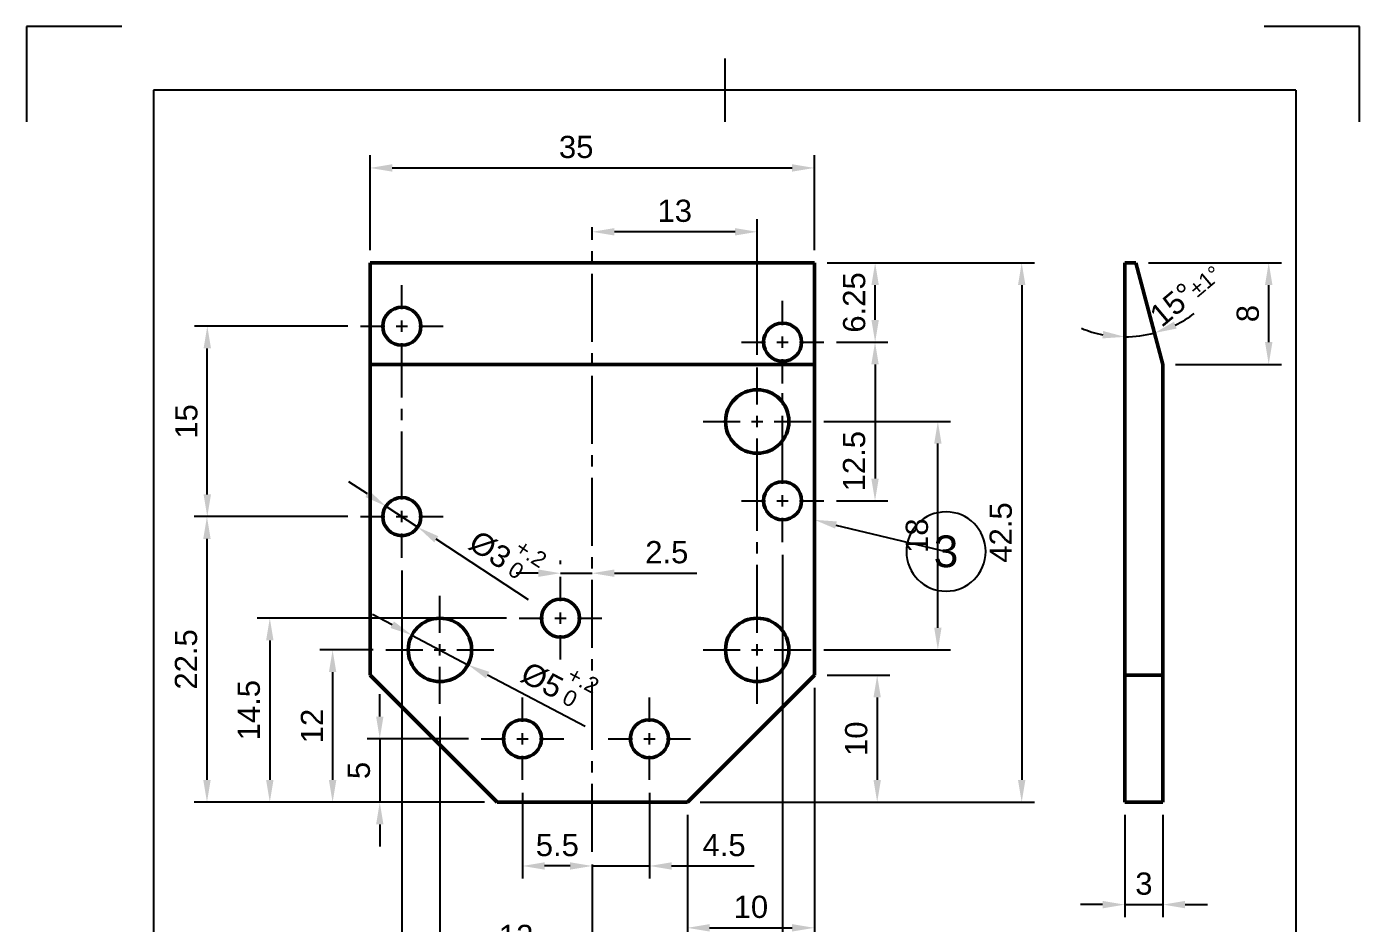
# Model space of a CAD drawing. Header units: millimetres. Extents: x 0 to 210, y 0 to 297.
# Drawn here: x 0 to 210, y 155.7 to 297 of the extents above; entities that cross this region are included whole.
import ezdxf
from ezdxf import colors
from ezdxf.entities.mleader import LeaderData, LeaderLine
from ezdxf.math import Vec2, Vec3

# ---------------------------------------------------------------- set-up
doc = ezdxf.new("R2010")
doc.units = ezdxf.units.MM
doc.header["$LTSCALE"] = 0.75
doc.linetypes.add('CENTER2', pattern=[28.575, 19.05, -3.175, 3.175, -3.175])
for name, color, linetype, lineweight in [('Balloons', 7, 'Continuous', 25), ('Border', 7, 'Continuous', 25), ('FD_Dimensions', 7, 'Continuous', 25), ('Smart Centers', 7, 'CENTER2', 25), ('Visible', 7, 'Continuous', 50)]:
    doc.layers.add(name, color=color, linetype=linetype, lineweight=lineweight)
doc.styles.get("Standard").update_dxf_attribs({"font": 'arial.ttf'})
doc.dimstyles.new('Dim-ISO-25', dxfattribs={"dimtxt": 3.5, "dimasz": 3.5, "dimexe": 2, "dimexo": 2, "dimgap": 1.5, "dimtad": 1, "dimzin": 12, "dimdsep": 46, "dimtxsty": 'Standard', "dimcen": 0, "dimazin": 3, "dimtp": 0.1, "dimtm": 0.1, "dimtfac": 0.714, "dimtmove": 0, "dimatfit": 3, "dimfxl": 1, "dimtzin": 12, "dimarcsym": 0})

# ---------------------------------------------------------------- blocks, each defined once
blk = doc.blocks.new('ISO_A4(P)_SHEET')
at = {"layer": 'Border'}
for p, q in [((15, 297), (0, 297)), ((0, 297), (0, 282)), ((210, 297), (195, 297)), ((210, 282), (210, 297)), ((110, 292), (110, 282)), ((200, 287), (20, 287)), ((20, 287), (20, 10)), ((200, 287), (200, 10))]:
    blk.add_line(p, q, dxfattribs=at)
blk = doc.blocks.new('*D44')
at = {"layer": 'Defpoints', "color": 0, "transparency": 16777216}
for p in [(173.050385, 259.786783), (174.763197, 259.786783), (174.624554, 248.186251), (179.050385, 243.786783), (173.050385, 194.786783)]:
    blk.add_point(p, dxfattribs=at)
at = {"layer": 'FD_Dimensions', "color": 0, "lineweight": -2, "transparency": 16777216}
for start, end in [(296.120316, 307.240632), (247.759368, 258.879684), (270, 285)]:
    blk.add_arc((173.050385, 266.179088), 18.061566, start, end, dxfattribs=at)
at = {"layer": 'FD_Dimensions', "color": 0, "transparency": 16777216}
for points in [[(181.206987, 249.415945), (180.797265, 250.508299), (177.725062, 248.732955)], [(169.623372, 249.037228), (169.510332, 247.876051), (173.050385, 248.117522)]]:
    blk.add_solid(points, dxfattribs=at)
at = {"layer": 'FD_Dimensions', "color": 0, "transparency": 16777216, "insert": (182.568711, 254.879127), "char_height": 3.5, "attachment_point": 5, "rotation": 40.10857021}
blk.add_mtext('15°{\\H2.499;±1°}', dxfattribs=at)
blk = doc.blocks.new('*D45')
at = {"layer": 'Defpoints', "color": 0, "transparency": 16777216}
for p in [(174.763197, 259.786783), (195.720228, 259.786783), (179.050385, 243.786783)]:
    blk.add_point(p, dxfattribs=at)
at = {"layer": 'FD_Dimensions', "lineweight": -2, "transparency": 16777216}
for p, q in [((176.763197, 259.786783), (197.720228, 259.786783)), ((195.720228, 247.286783), (195.720228, 256.286783)), ((181.050385, 243.786783), (197.720228, 243.786783))]:
    blk.add_line(p, q, dxfattribs=at)
at = {"layer": 'FD_Dimensions', "transparency": 16777216}
for points in [[(195.136894, 256.286783), (196.303561, 256.286783), (195.720228, 259.786783)], [(195.136894, 247.286783), (196.303561, 247.286783), (195.720228, 243.786783)]]:
    blk.add_solid(points, dxfattribs=at)
at = {"layer": 'FD_Dimensions', "color": 0, "transparency": 16777216, "insert": (192.433222, 251.786783), "char_height": 3.5, "attachment_point": 5, "rotation": 90}
blk.add_mtext('8', dxfattribs=at)
blk = doc.blocks.new('*D46')
at = {"layer": 'Defpoints', "color": 0, "transparency": 16777216}
for p in [(173.050385, 174.786783), (179.050385, 174.786783), (179.050385, 158.646777)]:
    blk.add_point(p, dxfattribs=at)
at = {"layer": 'FD_Dimensions', "lineweight": -2, "transparency": 16777216}
for p, q in [((173.050385, 172.786783), (173.050385, 156.646777)), ((179.050385, 172.786783), (179.050385, 156.646777)), ((169.550385, 158.646777), (166.050385, 158.646777)), ((173.050385, 158.646777), (179.050385, 158.646777)), ((182.550385, 158.646777), (186.050385, 158.646777))]:
    blk.add_line(p, q, dxfattribs=at)
at = {"layer": 'FD_Dimensions', "transparency": 16777216}
for points in [[(169.550385, 159.230111), (169.550385, 158.063444), (173.050385, 158.646777)], [(182.550385, 159.230111), (182.550385, 158.063444), (179.050385, 158.646777)]]:
    blk.add_solid(points, dxfattribs=at)
at = {"layer": 'FD_Dimensions', "color": 0, "transparency": 16777216, "insert": (176.050385, 161.934977), "char_height": 3.5, "attachment_point": 5}
blk.add_mtext('3', dxfattribs=at)
blk = doc.blocks.new('*U9')
at = {"layer": 'Smart Centers', "color": 0, "ltscale": 0.75, "transparency": 16777216}
blk.add_line((0, -52.295337), (0, 46.112133), dxfattribs=at)
blk = doc.blocks.new('*U10')
at = {"layer": 'Smart Centers', "color": 0, "ltscale": 0.75, "transparency": 16777216}
for p, q in [((0, 2.678906), (0, 6.5)), ((-6.5, 0), (-2.678906, 0)), ((2.678906, 0), (6.5, 0)), ((0, -6.5), (0, -2.678906))]:
    blk.add_line(p, q, dxfattribs=at)
at = {"layer": 'Smart Centers', "color": 0, "linetype": 'Continuous', "ltscale": 0.75, "transparency": 16777216}
for p, q in [((-0.892969, 0), (0.892969, 0)), ((0, -0.892969), (0, 0.892969))]:
    blk.add_line(p, q, dxfattribs=at)
blk = doc.blocks.new('*U11')
at = {"layer": 'Smart Centers', "color": 0, "ltscale": 0.75, "transparency": 16777216}
for p, q in [((0, 2.678906), (0, 23.5)), ((-6.5, 0), (-2.678906, 0)), ((2.678906, 0), (6.5, 0)), ((0, -6.5), (0, -2.678906))]:
    blk.add_line(p, q, dxfattribs=at)
at = {"layer": 'Smart Centers', "color": 0, "linetype": 'Continuous', "ltscale": 0.75, "transparency": 16777216}
for p, q in [((-0.892969, 0), (0.892969, 0)), ((0, -0.892969), (0, 0.892969))]:
    blk.add_line(p, q, dxfattribs=at)
blk = doc.blocks.new('*U12')
at = {"layer": 'Smart Centers', "color": 0, "ltscale": 0.75, "transparency": 16777216}
for p, q in [((0, 2.678906), (0, 8.5)), ((-8.5, 0), (-2.678906, 0)), ((2.678906, 0), (8.5, 0)), ((0, -8.5), (0, -2.678906))]:
    blk.add_line(p, q, dxfattribs=at)
at = {"layer": 'Smart Centers', "color": 0, "linetype": 'Continuous', "ltscale": 0.75, "transparency": 16777216}
for p, q in [((-0.892969, 0), (0.892969, 0)), ((0, -0.892969), (0, 0.892969))]:
    blk.add_line(p, q, dxfattribs=at)
blk = doc.blocks.new('*U13')
at = {"layer": 'Smart Centers', "color": 0, "ltscale": 0.75, "transparency": 16777216}
for p, q in [((0, 2.678906), (0, 6.5)), ((-6.5, 0), (-2.678906, 0)), ((2.678906, 0), (6.5, 0)), ((0, -6.5), (0, -2.678906))]:
    blk.add_line(p, q, dxfattribs=at)
at = {"layer": 'Smart Centers', "color": 0, "linetype": 'Continuous', "ltscale": 0.75, "transparency": 16777216}
for p, q in [((-0.892969, 0), (0.892969, 0)), ((0, -0.892969), (0, 0.892969))]:
    blk.add_line(p, q, dxfattribs=at)
blk = doc.blocks.new('*U14')
at = {"layer": 'Smart Centers', "color": 0, "ltscale": 0.75, "transparency": 16777216}
for p, q in [((0, 2.678906), (0, 6.5)), ((-6.5, 0), (-2.678906, 0)), ((2.678906, 0), (6.5, 0)), ((0, -6.5), (0, -2.678906))]:
    blk.add_line(p, q, dxfattribs=at)
at = {"layer": 'Smart Centers', "color": 0, "linetype": 'Continuous', "ltscale": 0.75, "transparency": 16777216}
for p, q in [((-0.892969, 0), (0.892969, 0)), ((0, -0.892969), (0, 0.892969))]:
    blk.add_line(p, q, dxfattribs=at)
blk = doc.blocks.new('*U15')
at = {"layer": 'Smart Centers', "color": 0, "ltscale": 0.75, "transparency": 16777216}
for p, q in [((0, 2.678906), (0, 6.5)), ((-6.5, 0), (-2.678906, 0)), ((2.678906, 0), (6.5, 0)), ((0, -6.5), (0, -2.678906))]:
    blk.add_line(p, q, dxfattribs=at)
at = {"layer": 'Smart Centers', "color": 0, "linetype": 'Continuous', "ltscale": 0.75, "transparency": 16777216}
for p, q in [((-0.892969, 0), (0.892969, 0)), ((0, -0.892969), (0, 0.892969))]:
    blk.add_line(p, q, dxfattribs=at)
blk = doc.blocks.new('*U16')
at = {"layer": 'Smart Centers', "color": 0, "ltscale": 0.75, "transparency": 16777216}
for p, q in [((0, 2.678906), (0, 27.5)), ((-8.5, 0), (-2.678906, 0)), ((2.678906, 0), (8.5, 0)), ((0, -8.5), (0, -2.678906))]:
    blk.add_line(p, q, dxfattribs=at)
at = {"layer": 'Smart Centers', "color": 0, "linetype": 'Continuous', "ltscale": 0.75, "transparency": 16777216}
for p, q in [((-0.892969, 0), (0.892969, 0)), ((0, -0.892969), (0, 0.892969))]:
    blk.add_line(p, q, dxfattribs=at)
blk = doc.blocks.new('*U17')
at = {"layer": 'Smart Centers', "color": 0, "ltscale": 0.75, "transparency": 16777216}
for p, q in [((0, 2.678906), (0, 18.5)), ((-6.5, 0), (-2.678906, 0)), ((2.678906, 0), (6.5, 0)), ((0, -6.5), (0, -2.678906))]:
    blk.add_line(p, q, dxfattribs=at)
at = {"layer": 'Smart Centers', "color": 0, "linetype": 'Continuous', "ltscale": 0.75, "transparency": 16777216}
for p, q in [((-0.892969, 0), (0.892969, 0)), ((0, -0.892969), (0, 0.892969))]:
    blk.add_line(p, q, dxfattribs=at)
blk = doc.blocks.new('*U18')
at = {"layer": 'Smart Centers', "color": 0, "ltscale": 0.75, "transparency": 16777216}
for p, q in [((0, 2.678906), (0, 8.5)), ((-8.5, 0), (-2.678906, 0)), ((2.678906, 0), (8.5, 0)), ((0, -8.5), (0, -2.678906))]:
    blk.add_line(p, q, dxfattribs=at)
at = {"layer": 'Smart Centers', "color": 0, "linetype": 'Continuous', "ltscale": 0.75, "transparency": 16777216}
for p, q in [((-0.892969, 0), (0.892969, 0)), ((0, -0.892969), (0, 0.892969))]:
    blk.add_line(p, q, dxfattribs=at)
blk = doc.blocks.new('*U19')
at = {"layer": 'Smart Centers', "color": 0, "ltscale": 0.75, "transparency": 16777216}
for p, q in [((0, 2.678906), (0, 6.5)), ((-6.5, 0), (-2.678906, 0)), ((2.678906, 0), (6.5, 0)), ((0, -6.5), (0, -2.678906))]:
    blk.add_line(p, q, dxfattribs=at)
at = {"layer": 'Smart Centers', "color": 0, "linetype": 'Continuous', "ltscale": 0.75, "transparency": 16777216}
for p, q in [((-0.892969, 0), (0.892969, 0)), ((0, -0.892969), (0, 0.892969))]:
    blk.add_line(p, q, dxfattribs=at)
blk = doc.blocks.new('*D47')
at = {"layer": 'Defpoints', "color": 0, "transparency": 16777216}
for p in [(124.121878, 274.734027), (54.121878, 259.786783), (124.121878, 259.786783)]:
    blk.add_point(p, dxfattribs=at)
at = {"layer": 'FD_Dimensions', "color": 0, "lineweight": -2, "transparency": 16777216}
for p, q in [((54.121878, 261.786783), (54.121878, 276.734027)), ((124.121878, 261.786783), (124.121878, 276.734027)), ((57.621878, 274.734027), (120.621878, 274.734027))]:
    blk.add_line(p, q, dxfattribs=at)
at = {"layer": 'FD_Dimensions', "color": 0, "transparency": 16777216}
for points in [[(57.621878, 275.31736), (57.621878, 274.150694), (54.121878, 274.734027)], [(120.621878, 275.31736), (120.621878, 274.150694), (124.121878, 274.734027)]]:
    blk.add_solid(points, dxfattribs=at)
at = {"layer": 'FD_Dimensions', "color": 0, "transparency": 16777216, "insert": (86.591182, 278.022226), "char_height": 3.5, "attachment_point": 5}
blk.add_mtext('35', dxfattribs=at)
blk = doc.blocks.new('*D48')
at = {"layer": 'Defpoints', "color": 0, "transparency": 16777216}
for p in [(124.121878, 259.786783), (104.121878, 174.786783), (156.796114, 174.786783)]:
    blk.add_point(p, dxfattribs=at)
at = {"layer": 'FD_Dimensions', "color": 0, "lineweight": -2, "transparency": 16777216}
for p, q in [((126.121878, 259.786783), (158.796114, 259.786783)), ((156.796114, 256.286783), (156.796114, 178.286783)), ((106.121878, 174.786783), (158.796114, 174.786783))]:
    blk.add_line(p, q, dxfattribs=at)
at = {"layer": 'FD_Dimensions', "color": 0, "transparency": 16777216}
for points in [[(156.212781, 256.286783), (157.379447, 256.286783), (156.796114, 259.786783)], [(156.212781, 178.286783), (157.379447, 178.286783), (156.796114, 174.786783)]]:
    blk.add_solid(points, dxfattribs=at)
at = {"layer": 'FD_Dimensions', "color": 0, "transparency": 16777216, "insert": (153.509109, 217.286783), "char_height": 3.5, "attachment_point": 5, "rotation": 90}
blk.add_mtext('42.5', dxfattribs=at)
blk = doc.blocks.new('*D49')
at = {"layer": 'Defpoints', "color": 0, "transparency": 16777216}
for p in [(71.621878, 184.786783), (55.643982, 174.786783), (74.121878, 174.786783)]:
    blk.add_point(p, dxfattribs=at)
at = {"layer": 'FD_Dimensions', "lineweight": -2, "transparency": 16777216}
for p, q in [((55.643982, 188.286783), (55.643982, 191.786783)), ((69.621878, 184.786783), (53.643982, 184.786783)), ((55.643982, 184.786783), (55.643982, 174.786783)), ((72.121878, 174.786783), (53.643982, 174.786783)), ((55.643982, 171.286783), (55.643982, 167.786783))]:
    blk.add_line(p, q, dxfattribs=at)
at = {"layer": 'FD_Dimensions', "transparency": 16777216}
for points in [[(55.060648, 188.286783), (56.227315, 188.286783), (55.643982, 184.786783)], [(55.060648, 171.286783), (56.227315, 171.286783), (55.643982, 174.786783)]]:
    blk.add_solid(points, dxfattribs=at)
at = {"layer": 'FD_Dimensions', "color": 0, "transparency": 16777216, "insert": (52.364138, 179.786783), "char_height": 3.5, "attachment_point": 5, "rotation": 90}
blk.add_mtext('5', dxfattribs=at)
blk = doc.blocks.new('*D50')
at = {"layer": 'Defpoints', "color": 0, "transparency": 16777216}
for p in [(56.621878, 198.786783), (48.211404, 174.786783), (74.121878, 174.786783)]:
    blk.add_point(p, dxfattribs=at)
at = {"layer": 'FD_Dimensions', "lineweight": -2, "transparency": 16777216}
for p, q in [((54.621878, 198.786783), (46.211404, 198.786783)), ((48.211404, 195.286783), (48.211404, 178.286783)), ((72.121878, 174.786783), (46.211404, 174.786783))]:
    blk.add_line(p, q, dxfattribs=at)
at = {"layer": 'FD_Dimensions', "transparency": 16777216}
for points in [[(47.628071, 195.286783), (48.794738, 195.286783), (48.211404, 198.786783)], [(47.628071, 178.286783), (48.794738, 178.286783), (48.211404, 174.786783)]]:
    blk.add_solid(points, dxfattribs=at)
at = {"layer": 'FD_Dimensions', "color": 0, "transparency": 16777216, "insert": (44.954242, 186.786783), "char_height": 3.5, "attachment_point": 5, "rotation": 90}
blk.add_mtext('12', dxfattribs=at)
blk = doc.blocks.new('*D51')
at = {"layer": 'Defpoints', "color": 0, "transparency": 16777216}
for p in [(60.700402, 201.121425), (69.543353, 196.452141)]:
    blk.add_point(p, dxfattribs=at)
at = {"layer": 'FD_Dimensions', "lineweight": -2, "transparency": 16777216}
for p, q in [((57.605369, 202.755674), (54.510336, 204.389923)), ((60.700402, 201.121425), (69.543353, 196.452141)), ((88.021755, 186.695117), (72.638387, 194.817892))]:
    blk.add_line(p, q, dxfattribs=at)
at = {"layer": 'FD_Dimensions', "transparency": 16777216}
for points in [[(57.877744, 203.271513), (57.332994, 202.239835), (60.700402, 201.121425)], [(72.910761, 195.333731), (72.366012, 194.302053), (69.543353, 196.452141)]]:
    blk.add_solid(points, dxfattribs=at)
at = {"layer": 'FD_Dimensions', "color": 0, "transparency": 16777216, "insert": (83.98692, 193.934153), "char_height": 3.5, "attachment_point": 5, "rotation": 332.16492056}
blk.add_mtext('Ø5{\\H0.714x;\\S+.2^  0;}', dxfattribs=at)
blk = doc.blocks.new('*D52')
at = {"layer": 'Defpoints', "color": 0, "transparency": 16777216}
for p in [(52.621878, 219.786783), (28.412414, 174.786783), (74.121878, 174.786783)]:
    blk.add_point(p, dxfattribs=at)
at = {"layer": 'FD_Dimensions', "lineweight": -2, "transparency": 16777216}
for p, q in [((50.621878, 219.786783), (26.412414, 219.786783)), ((28.412414, 216.286783), (28.412414, 178.286783)), ((72.121878, 174.786783), (26.412414, 174.786783))]:
    blk.add_line(p, q, dxfattribs=at)
at = {"layer": 'FD_Dimensions', "transparency": 16777216}
for points in [[(27.829081, 216.286783), (28.995748, 216.286783), (28.412414, 219.786783)], [(27.829081, 178.286783), (28.995748, 178.286783), (28.412414, 174.786783)]]:
    blk.add_solid(points, dxfattribs=at)
at = {"layer": 'FD_Dimensions', "color": 0, "transparency": 16777216, "insert": (25.125409, 197.286783), "char_height": 3.5, "attachment_point": 5, "rotation": 90}
blk.add_mtext('22.5', dxfattribs=at)
blk = doc.blocks.new('*D53')
at = {"layer": 'Defpoints', "color": 0, "transparency": 16777216}
for p in [(56.615607, 221.435603), (61.628148, 218.137963)]:
    blk.add_point(p, dxfattribs=at)
at = {"layer": 'FD_Dimensions', "lineweight": -2, "transparency": 16777216}
for p, q in [((53.691625, 223.359227), (50.767643, 225.282851)), ((56.615607, 221.435603), (61.628148, 218.137963)), ((79.089159, 206.650747), (64.55213, 216.214339))]:
    blk.add_line(p, q, dxfattribs=at)
at = {"layer": 'FD_Dimensions', "transparency": 16777216}
for points in [[(54.012229, 223.846557), (53.371021, 222.871897), (56.615607, 221.435603)], [(64.872734, 216.701669), (64.231526, 215.727009), (61.628148, 218.137963)]]:
    blk.add_solid(points, dxfattribs=at)
at = {"layer": 'FD_Dimensions', "color": 0, "transparency": 16777216, "insert": (75.767386, 214.243464), "char_height": 3.5, "attachment_point": 5, "rotation": 326.6599338}
blk.add_mtext('Ø3{\\H0.714x;\\S+.2^  0;}', dxfattribs=at)
blk = doc.blocks.new('*D54')
at = {"layer": 'Defpoints', "color": 0, "transparency": 16777216}
for p in [(124.121878, 194.786783), (104.121878, 174.786783), (134.021373, 174.786783)]:
    blk.add_point(p, dxfattribs=at)
at = {"layer": 'FD_Dimensions', "lineweight": -2, "transparency": 16777216}
for p, q in [((126.121878, 194.786783), (136.021373, 194.786783)), ((134.021373, 191.286783), (134.021373, 178.286783)), ((106.121878, 174.786783), (136.021373, 174.786783))]:
    blk.add_line(p, q, dxfattribs=at)
at = {"layer": 'FD_Dimensions', "transparency": 16777216}
for points in [[(133.438039, 191.286783), (134.604706, 191.286783), (134.021373, 194.786783)], [(133.438039, 178.286783), (134.604706, 178.286783), (134.021373, 174.786783)]]:
    blk.add_solid(points, dxfattribs=at)
at = {"layer": 'FD_Dimensions', "color": 0, "transparency": 16777216, "insert": (130.734367, 184.786783), "char_height": 3.5, "attachment_point": 5, "rotation": 90}
blk.add_mtext('10', dxfattribs=at)
blk = doc.blocks.new('*D55')
at = {"layer": 'Defpoints', "color": 0, "transparency": 16777216}
for p in [(89.121878, 264.673843), (89.121878, 264.673843), (115.121878, 243.286783)]:
    blk.add_point(p, dxfattribs=at)
at = {"layer": 'FD_Dimensions', "lineweight": -2, "transparency": 16777216}
for p, q in [((111.621878, 264.673843), (92.621878, 264.673843)), ((115.121878, 245.286783), (115.121878, 266.673843))]:
    blk.add_line(p, q, dxfattribs=at)
at = {"layer": 'FD_Dimensions', "transparency": 16777216}
for points in [[(92.621878, 265.257176), (92.621878, 264.090509), (89.121878, 264.673843)], [(111.621878, 265.257176), (111.621878, 264.090509), (115.121878, 264.673843)]]:
    blk.add_solid(points, dxfattribs=at)
at = {"layer": 'FD_Dimensions', "color": 0, "transparency": 16777216, "insert": (102.121878, 267.962042), "char_height": 3.5, "attachment_point": 5}
blk.add_mtext('13', dxfattribs=at)
blk = doc.blocks.new('*D56')
at = {"layer": 'Defpoints', "color": 0, "transparency": 16777216}
for p in [(125.621878, 247.286783), (125.621878, 222.286783), (133.682813, 222.286783)]:
    blk.add_point(p, dxfattribs=at)
at = {"layer": 'FD_Dimensions', "color": 0, "lineweight": -2, "transparency": 16777216}
for p, q in [((127.621878, 247.286783), (135.682813, 247.286783)), ((133.682813, 243.786783), (133.682813, 225.786783)), ((127.621878, 222.286783), (135.682813, 222.286783))]:
    blk.add_line(p, q, dxfattribs=at)
at = {"layer": 'FD_Dimensions', "color": 0, "transparency": 16777216}
for points in [[(133.09948, 243.786783), (134.266147, 243.786783), (133.682813, 247.286783)], [(133.09948, 225.786783), (134.266147, 225.786783), (133.682813, 222.286783)]]:
    blk.add_solid(points, dxfattribs=at)
at = {"layer": 'FD_Dimensions', "color": 0, "transparency": 16777216, "insert": (130.395808, 228.524619), "char_height": 3.5, "attachment_point": 5, "rotation": 90}
blk.add_mtext('12.5', dxfattribs=at)
blk = doc.blocks.new('*D57')
at = {"layer": 'Defpoints', "color": 0, "transparency": 16777216}
for p in [(124.121878, 259.786783), (133.69988, 259.786783), (125.621878, 247.286783)]:
    blk.add_point(p, dxfattribs=at)
at = {"layer": 'FD_Dimensions', "lineweight": -2, "transparency": 16777216}
for p, q in [((126.121878, 259.786783), (135.69988, 259.786783)), ((133.69988, 250.786783), (133.69988, 256.286783)), ((127.621878, 247.286783), (135.69988, 247.286783))]:
    blk.add_line(p, q, dxfattribs=at)
at = {"layer": 'FD_Dimensions', "transparency": 16777216}
for points in [[(133.116546, 256.286783), (134.283213, 256.286783), (133.69988, 259.786783)], [(133.116546, 250.786783), (134.283213, 250.786783), (133.69988, 247.286783)]]:
    blk.add_solid(points, dxfattribs=at)
at = {"layer": 'FD_Dimensions', "color": 0, "transparency": 16777216, "insert": (130.412874, 253.536783), "char_height": 3.5, "attachment_point": 5, "rotation": 90}
blk.add_mtext('6.25', dxfattribs=at)
blk = doc.blocks.new('*D58')
at = {"layer": 'Defpoints', "color": 0, "transparency": 16777216}
for p in [(59.121878, 213.286783), (89.121878, 166.991446), (89.121878, 140.149001)]:
    blk.add_point(p, dxfattribs=at)
at = {"layer": 'FD_Dimensions', "lineweight": -2, "transparency": 16777216}
for p, q in [((59.121878, 211.286783), (59.121878, 138.149001)), ((89.121878, 164.991446), (89.121878, 138.149001)), ((62.621878, 140.149001), (85.621878, 140.149001))]:
    blk.add_line(p, q, dxfattribs=at)
at = {"layer": 'FD_Dimensions', "transparency": 16777216}
for points in [[(62.621878, 140.732334), (62.621878, 139.565667), (59.121878, 140.149001)], [(85.621878, 140.732334), (85.621878, 139.565667), (89.121878, 140.149001)]]:
    blk.add_solid(points, dxfattribs=at)
at = {"layer": 'FD_Dimensions', "color": 0, "transparency": 16777216, "insert": (74.121878, 143.436006), "char_height": 3.5, "attachment_point": 5}
blk.add_mtext('15', dxfattribs=at)
blk = doc.blocks.new('*D59')
at = {"layer": 'Defpoints', "color": 0, "transparency": 16777216}
for p in [(119.121878, 215.786783), (89.121878, 166.991446), (119.121878, 140.149001)]:
    blk.add_point(p, dxfattribs=at)
at = {"layer": 'FD_Dimensions', "lineweight": -2, "transparency": 16777216}
for p, q in [((119.121878, 213.786783), (119.121878, 138.149001)), ((89.121878, 164.991446), (89.121878, 138.149001)), ((92.621878, 140.149001), (115.621878, 140.149001))]:
    blk.add_line(p, q, dxfattribs=at)
at = {"layer": 'FD_Dimensions', "transparency": 16777216}
for points in [[(92.621878, 140.732334), (92.621878, 139.565667), (89.121878, 140.149001)], [(115.621878, 140.732334), (115.621878, 139.565667), (119.121878, 140.149001)]]:
    blk.add_solid(points, dxfattribs=at)
at = {"layer": 'FD_Dimensions', "color": 0, "transparency": 16777216, "insert": (104.121878, 143.436006), "char_height": 3.5, "attachment_point": 5}
blk.add_mtext('15', dxfattribs=at)
blk = doc.blocks.new('*D60')
at = {"layer": 'Defpoints', "color": 0, "transparency": 16777216}
for p in [(65.121878, 190.286783), (89.121878, 166.991446), (89.121878, 150.456416)]:
    blk.add_point(p, dxfattribs=at)
at = {"layer": 'FD_Dimensions', "lineweight": -2, "transparency": 16777216}
for p, q in [((65.121878, 188.286783), (65.121878, 148.456416)), ((89.121878, 164.991446), (89.121878, 148.456416)), ((68.621878, 150.456416), (85.621878, 150.456416))]:
    blk.add_line(p, q, dxfattribs=at)
at = {"layer": 'FD_Dimensions', "transparency": 16777216}
for points in [[(68.621878, 151.03975), (68.621878, 149.873083), (65.121878, 150.456416)], [(85.621878, 151.03975), (85.621878, 149.873083), (89.121878, 150.456416)]]:
    blk.add_solid(points, dxfattribs=at)
at = {"layer": 'FD_Dimensions', "color": 0, "transparency": 16777216, "insert": (77.121878, 153.713579), "char_height": 3.5, "attachment_point": 5}
blk.add_mtext('12', dxfattribs=at)
blk = doc.blocks.new('*D61')
at = {"layer": 'Defpoints', "color": 0, "transparency": 16777216}
for p in [(84.121878, 210.876033), (84.121878, 210.286783), (89.121878, 210.876033)]:
    blk.add_point(p, dxfattribs=at)
at = {"layer": 'FD_Dimensions', "color": 0, "lineweight": -2, "transparency": 16777216}
for p, q in [((84.121878, 212.286783), (84.121878, 212.876033)), ((80.621878, 210.876033), (77.121878, 210.876033)), ((84.121878, 210.876033), (89.121878, 210.876033)), ((92.621878, 210.876033), (105.597833, 210.876033))]:
    blk.add_line(p, q, dxfattribs=at)
at = {"layer": 'FD_Dimensions', "color": 0, "transparency": 16777216}
for points in [[(80.621878, 211.459367), (80.621878, 210.2927), (84.121878, 210.876033)], [(92.621878, 211.459367), (92.621878, 210.2927), (89.121878, 210.876033)]]:
    blk.add_solid(points, dxfattribs=at)
at = {"layer": 'FD_Dimensions', "color": 0, "transparency": 16777216, "insert": (100.868808, 214.163039), "char_height": 3.5, "attachment_point": 5}
blk.add_mtext('2.5', dxfattribs=at)
blk = doc.blocks.new('*D62')
at = {"layer": 'Defpoints', "color": 0, "transparency": 16777216}
for p in [(77.621878, 203.786783), (38.311909, 174.786783), (74.121878, 174.786783)]:
    blk.add_point(p, dxfattribs=at)
at = {"layer": 'FD_Dimensions', "lineweight": -2, "transparency": 16777216}
for p, q in [((75.621878, 203.786783), (36.311909, 203.786783)), ((38.311909, 200.286783), (38.311909, 178.286783)), ((72.121878, 174.786783), (36.311909, 174.786783))]:
    blk.add_line(p, q, dxfattribs=at)
at = {"layer": 'FD_Dimensions', "transparency": 16777216}
for points in [[(37.728576, 200.286783), (38.895243, 200.286783), (38.311909, 203.786783)], [(37.728576, 178.286783), (38.895243, 178.286783), (38.311909, 174.786783)]]:
    blk.add_solid(points, dxfattribs=at)
at = {"layer": 'FD_Dimensions', "color": 0, "transparency": 16777216, "insert": (35.024904, 189.286783), "char_height": 3.5, "attachment_point": 5, "rotation": 90}
blk.add_mtext('14.5', dxfattribs=at)
blk = doc.blocks.new('*D63')
at = {"layer": 'Defpoints', "color": 0, "transparency": 16777216}
for p in [(28.465507, 249.786783), (52.621878, 249.786783), (52.621878, 219.786783)]:
    blk.add_point(p, dxfattribs=at)
at = {"layer": 'FD_Dimensions', "lineweight": -2, "transparency": 16777216}
for p, q in [((50.621878, 249.786783), (26.465507, 249.786783)), ((28.465507, 223.286783), (28.465507, 246.286783)), ((50.621878, 219.786783), (26.465507, 219.786783))]:
    blk.add_line(p, q, dxfattribs=at)
at = {"layer": 'FD_Dimensions', "transparency": 16777216}
for points in [[(27.882173, 246.286783), (29.04884, 246.286783), (28.465507, 249.786783)], [(27.882173, 223.286783), (29.04884, 223.286783), (28.465507, 219.786783)]]:
    blk.add_solid(points, dxfattribs=at)
at = {"layer": 'FD_Dimensions', "color": 0, "transparency": 16777216, "insert": (25.178501, 234.786783), "char_height": 3.5, "attachment_point": 5, "rotation": 90}
blk.add_mtext('15', dxfattribs=at)
blk = doc.blocks.new('*D64')
at = {"layer": 'Defpoints', "color": 0, "transparency": 16777216}
for p in [(78.121878, 178.286783), (89.121878, 166.991446), (78.121878, 164.737308)]:
    blk.add_point(p, dxfattribs=at)
at = {"layer": 'FD_Dimensions', "lineweight": -2, "transparency": 16777216}
for p, q in [((78.121878, 176.286783), (78.121878, 162.737308)), ((85.621878, 164.737308), (81.621878, 164.737308)), ((89.121878, 164.991446), (89.121878, 162.737308))]:
    blk.add_line(p, q, dxfattribs=at)
at = {"layer": 'FD_Dimensions', "transparency": 16777216}
for points in [[(81.621878, 165.320641), (81.621878, 164.153975), (78.121878, 164.737308)], [(85.621878, 165.320641), (85.621878, 164.153975), (89.121878, 164.737308)]]:
    blk.add_solid(points, dxfattribs=at)
at = {"layer": 'FD_Dimensions', "color": 0, "transparency": 16777216, "insert": (83.621878, 168.017151), "char_height": 3.5, "attachment_point": 5}
blk.add_mtext('5.5', dxfattribs=at)
blk = doc.blocks.new('*D65')
at = {"layer": 'Defpoints', "color": 0, "transparency": 16777216}
for p in [(98.121878, 178.286783), (89.121878, 166.991446), (89.121878, 164.737308)]:
    blk.add_point(p, dxfattribs=at)
at = {"layer": 'FD_Dimensions', "color": 0, "lineweight": -2, "transparency": 16777216}
for p, q in [((98.121878, 176.286783), (98.121878, 162.737308)), ((85.621878, 164.737308), (82.121878, 164.737308)), ((89.121878, 164.991446), (89.121878, 162.737308)), ((89.121878, 164.737308), (98.121878, 164.737308)), ((101.621878, 164.737308), (114.662294, 164.737308))]:
    blk.add_line(p, q, dxfattribs=at)
at = {"layer": 'FD_Dimensions', "color": 0, "transparency": 16777216}
for points in [[(85.621878, 165.320641), (85.621878, 164.153975), (89.121878, 164.737308)], [(101.621878, 165.320641), (101.621878, 164.153975), (98.121878, 164.737308)]]:
    blk.add_solid(points, dxfattribs=at)
at = {"layer": 'FD_Dimensions', "color": 0, "transparency": 16777216, "insert": (109.892683, 168.017151), "char_height": 3.5, "attachment_point": 5}
blk.add_mtext('4.5', dxfattribs=at)
blk = doc.blocks.new('*D66')
at = {"layer": 'Defpoints', "color": 0, "transparency": 16777216}
for p in [(124.121878, 194.786783), (104.121878, 174.786783), (124.121878, 154.987793)]:
    blk.add_point(p, dxfattribs=at)
at = {"layer": 'FD_Dimensions', "lineweight": -2, "transparency": 16777216}
for p, q in [((124.121878, 192.786783), (124.121878, 152.987793)), ((104.121878, 172.786783), (104.121878, 152.987793)), ((107.621878, 154.987793), (120.621878, 154.987793))]:
    blk.add_line(p, q, dxfattribs=at)
at = {"layer": 'FD_Dimensions', "transparency": 16777216}
for points in [[(107.621878, 155.571126), (107.621878, 154.40446), (104.121878, 154.987793)], [(120.621878, 155.571126), (120.621878, 154.40446), (124.121878, 154.987793)]]:
    blk.add_solid(points, dxfattribs=at)
at = {"layer": 'FD_Dimensions', "color": 0, "transparency": 16777216, "insert": (114.121878, 158.274799), "char_height": 3.5, "attachment_point": 5}
blk.add_mtext('10', dxfattribs=at)
blk = doc.blocks.new('*D67')
at = {"layer": 'Defpoints', "color": 0, "transparency": 16777216}
for p in [(123.621878, 234.786783), (143.582308, 234.786783), (123.621878, 198.786783)]:
    blk.add_point(p, dxfattribs=at)
at = {"layer": 'FD_Dimensions', "lineweight": -2, "transparency": 16777216}
for p, q in [((125.621878, 234.786783), (145.582308, 234.786783)), ((143.582308, 202.286783), (143.582308, 231.286783)), ((125.621878, 198.786783), (145.582308, 198.786783))]:
    blk.add_line(p, q, dxfattribs=at)
at = {"layer": 'FD_Dimensions', "transparency": 16777216}
for points in [[(142.998975, 231.286783), (144.165642, 231.286783), (143.582308, 234.786783)], [(142.998975, 202.286783), (144.165642, 202.286783), (143.582308, 198.786783)]]:
    blk.add_solid(points, dxfattribs=at)
at = {"layer": 'FD_Dimensions', "color": 0, "transparency": 16777216, "insert": (140.295303, 216.786783), "char_height": 3.5, "attachment_point": 5, "rotation": 90}
blk.add_mtext('18', dxfattribs=at)
blk = doc.blocks.new('*B43')
at = {"transparency": 16777216}
for start, end in [(90, 270), (270, 90)]:
    blk.add_arc((0, 0), 6.25, start, end, dxfattribs=at)
at = {"transparency": 16777216, "insert": (0, 0), "char_height": 5, "attachment_point": 5}
blk.add_mtext('3', dxfattribs=at)

msp = doc.modelspace()

# ---------------------------------------------------------------- linework, layer by layer
at = {"layer": 'Visible', "extrusion": (-1e-16, -1, 0)}
for p, q in [((54.121878, 259.786783), (124.121878, 259.786783)), ((54.121878, 243.786783), (54.121878, 259.786783)), ((124.121878, 259.786783), (124.121878, 243.786783)), ((173.050385, 259.786783), (174.763197, 259.786783)), ((173.050385, 259.786783), (173.050385, 194.786783)), ((179.050385, 243.786783), (174.763197, 259.786783)), ((54.121878, 243.786783), (124.121878, 243.786783)), ((54.121878, 194.786783), (54.121878, 243.786783)), ((124.121878, 243.786783), (124.121878, 194.786783)), ((179.050385, 194.786783), (179.050385, 243.786783)), ((74.121878, 174.786783), (54.121878, 194.786783)), ((124.121878, 194.786783), (104.121878, 174.786783)), ((179.050385, 194.786783), (173.050385, 194.786783)), ((173.050385, 194.786783), (173.050385, 174.786783)), ((179.050385, 174.786783), (179.050385, 194.786783)), ((104.121878, 174.786783), (74.121878, 174.786783)), ((173.050385, 174.786783), (179.050385, 174.786783))]:
    msp.add_line(p, q, dxfattribs=at)
at = {"layer": 'Visible'}
for centre in [(59.121878, 249.786783), (119.121878, 247.286783)]:
    msp.add_circle(centre, 3, dxfattribs=at)
at = {"layer": 'Visible', "extrusion": (0, 0, -1)}
for centre, radius in [((-115.121878, 234.786783), 5), ((-119.121878, 222.286783), 3), ((-59.121878, 219.786783), 3), ((-84.121878, 203.786783), 3), ((-65.121878, 198.786783), 5), ((-115.121878, 198.786783), 5), ((-78.121878, 184.786783), 3), ((-98.121878, 184.786783), 3)]:
    msp.add_circle(centre, radius, dxfattribs=at)

# ---------------------------------------------------------------- block references
at = {"layer": 'Border'}
msp.add_blockref('ISO_A4(P)_SHEET', (0, 0), dxfattribs=at)
at = {"layer": 'Smart Centers', "ltscale": 0.75}
for name, p in [('*U9', (89.121878, 219.286783)), ('*U10', (59.121878, 249.786783)), ('*U19', (119.121878, 247.286783)), ('*U11', (59.121878, 219.786783)), ('*U18', (115.121878, 234.786783)), ('*U17', (119.121878, 222.286783)), ('*U16', (115.121878, 198.786783)), ('*U15', (84.121878, 203.786783)), ('*U12', (65.121878, 198.786783)), ('*U13', (78.121878, 184.786783)), ('*U14', (98.121878, 184.786783))]:
    msp.add_blockref(name, p, dxfattribs=at)

# ---------------------------------------------------------------- dimensions: what is measured, and where the dimension line sits
at = {"layer": 'FD_Dimensions'}
dim = msp.add_linear_dim(base=(124.121878, 274.734027), p1=(54.121878, 259.786783), p2=(124.121878, 259.786783), dimstyle='Dim-ISO-25', override={"dimlfac": 0.5}, dxfattribs=at)
dim.commit()
dim.dimension.update_dxf_attribs({"geometry": '*D47', "text_midpoint": (86.591182, 274.734027), "dimtype": 160})
for base, p1, p2, angle, override, picture, middle in [((89.121878, 264.673843), (115.121878, 243.286783), (89.121878, 264.673843), 180, {"dimlfac": 0.5, "dimclrd": 256, "dimclre": 256}, '*D55', (102.121878, 267.962042)), ((156.796114, 174.786783), (124.121878, 259.786783), (104.121878, 174.786783), 90, {"dimlfac": 0.5}, '*D48', (153.509109, 217.286783)), ((133.69988, 259.786783), (125.621878, 247.286783), (124.121878, 259.786783), 90, {"dimlfac": 0.5, "dimclrd": 256, "dimclre": 256}, '*D57', (130.412874, 253.536783)), ((195.720228, 259.786783), (179.050385, 243.786783), (174.763197, 259.786783), 90, {"dimlfac": 0.5, "dimclrd": 256, "dimclre": 256}, '*D45', (192.433222, 251.786783)), ((28.465507, 249.786783), (52.621878, 219.786783), (52.621878, 249.786783), 90, {"dimlfac": 0.5, "dimclrd": 256, "dimclre": 256}, '*D63', (25.178501, 234.786783)), ((143.582308, 234.786783), (123.621878, 198.786783), (123.621878, 234.786783), 90, {"dimlfac": 0.5, "dimclrd": 256, "dimclre": 256}, '*D67', (140.295303, 216.786783)), ((28.412414, 174.786783), (52.621878, 219.786783), (74.121878, 174.786783), 90, {"dimlfac": 0.5, "dimclrd": 256, "dimclre": 256}, '*D52', (25.125409, 197.286783)), ((119.121878, 140.149001), (89.121878, 166.991446), (119.121878, 215.786783), 180, {"dimlfac": 0.5, "dimclrd": 256, "dimclre": 256}, '*D59', (104.121878, 143.436006)), ((89.121878, 140.149001), (59.121878, 213.286783), (89.121878, 166.991446), 180, {"dimlfac": 0.5, "dimclrd": 256, "dimclre": 256}, '*D58', (74.121878, 143.436006)), ((38.311909, 174.786783), (77.621878, 203.786783), (74.121878, 174.786783), 90, {"dimlfac": 0.5, "dimclrd": 256, "dimclre": 256}, '*D62', (35.024904, 189.286783)), ((48.211404, 174.786783), (56.621878, 198.786783), (74.121878, 174.786783), 90, {"dimlfac": 0.5, "dimclrd": 256, "dimclre": 256}, '*D50', (44.954242, 186.786783)), ((134.021373, 174.786783), (124.121878, 194.786783), (104.121878, 174.786783), 270, {"dimlfac": 0.5, "dimclrd": 256, "dimclre": 256}, '*D54', (130.734367, 184.786783)), ((55.643982, 174.786783), (71.621878, 184.786783), (74.121878, 174.786783), 90, {"dimlfac": 0.5, "dimclrd": 256, "dimclre": 256}, '*D49', (52.364138, 179.786783)), ((89.121878, 150.456416), (65.121878, 190.286783), (89.121878, 166.991446), 180, {"dimlfac": 0.5, "dimclrd": 256, "dimclre": 256}, '*D60', (77.121878, 153.713579)), ((78.121878, 164.737308), (89.121878, 166.991446), (78.121878, 178.286783), 180, {"dimlfac": 0.5, "dimclrd": 256, "dimclre": 256}, '*D64', (83.621878, 168.017151))]:
    dim = msp.add_linear_dim(base=base, p1=p1, p2=p2, angle=angle, dimstyle='Dim-ISO-25', override=override, dxfattribs=at)
    dim.commit()
    dim.dimension.update_dxf_attribs({"geometry": picture, "text_midpoint": middle})
dim = msp.add_angular_dim_2l(base=(174.624554, 248.186251), line1=((173.050385, 259.786783), (173.050385, 194.786783)), line2=((179.050385, 243.786783), (174.763197, 259.786783)), dimstyle='Dim-ISO-25', override={"dimlfac": 0.5, "dimpost": '', "dimtol": 1, "dimtp": 1, "dimtm": 1}, dxfattribs=at)
dim.commit()
dim.dimension.update_dxf_attribs({"geometry": '*D44', "text_midpoint": (184.686323, 252.365142), "dimtype": 162})
for base, p1, p2, angle, picture, middle in [((133.682813, 222.286783), (125.621878, 247.286783), (125.621878, 222.286783), 90, '*D56', (133.682813, 228.524619)), ((84.121878, 210.876033), (89.121878, 210.876033), (84.121878, 210.286783), 180, '*D61', (100.868808, 210.876033)), ((89.121878, 164.737308), (98.121878, 178.286783), (89.121878, 166.991446), 180, '*D65', (109.892683, 164.737308))]:
    dim = msp.add_linear_dim(base=base, p1=p1, p2=p2, angle=angle, dimstyle='Dim-ISO-25', override={"dimlfac": 0.5}, dxfattribs=at)
    dim.commit()
    dim.dimension.update_dxf_attribs({"geometry": picture, "text_midpoint": middle, "dimtype": 160})
dim = msp.add_diameter_dim_2p(p1=(56.615607, 221.435603), p2=(61.628148, 218.137963), dimstyle='Dim-ISO-25', override={"dimgap": 1.5, "dimlfac": 0.5, "dimclrd": 256, "dimclre": 256, "dimtol": 1, "dimlim": 0, "dimtp": 0.2, "dimtm": 0}, dxfattribs=at)
dim.commit()
dim.dimension.update_dxf_attribs({"geometry": '*D53', "text_midpoint": (73.284557, 210.469467), "dimtype": 163})
dim = msp.add_diameter_dim_2p(p1=(60.700402, 201.121425), p2=(69.543353, 196.452141), dimstyle='Dim-ISO-25', override={"dimgap": 1.5, "dimlfac": 0.5, "dimclrd": 256, "dimclre": 256, "dimtol": 1, "dimlim": 0, "dimtp": 0.2, "dimtm": 0}, dxfattribs=at)
dim.commit()
dim.dimension.update_dxf_attribs({"geometry": '*D51', "text_midpoint": (83.98692, 193.934153)})
for base, p1, p2, picture, middle in [((124.121878, 154.987793), (104.121878, 174.786783), (124.121878, 194.786783), '*D66', (114.121878, 158.274799)), ((179.050385, 158.646777), (173.050385, 174.786783), (179.050385, 174.786783), '*D46', (176.050385, 161.934977))]:
    dim = msp.add_linear_dim(base=base, p1=p1, p2=p2, dimstyle='Dim-ISO-25', override={"dimlfac": 0.5, "dimclrd": 256, "dimclre": 256}, dxfattribs=at)
    dim.commit()
    dim.dimension.update_dxf_attribs({"geometry": picture, "text_midpoint": middle})

# ---------------------------------------------------------------- leaders
at = {"layer": 'Balloons'}
ml = msp.add_multileader_block('Standard', dxfattribs=at)
ml.set_content('*B43', color=256)
ml.set_leader_properties()
ml.build(insert=Vec2(0, 0))
ml.multileader.update_dxf_attribs({"has_dogleg": 0, "arrow_head_size": 3.5, "block_connection_type": 1})
ctx = ml.context
ctx.base_point, ctx.char_height, ctx.arrow_head_size = Vec3(144.871878, 214.286783), 3.5, 3.5
ctx.attachment_type = 1
notes = []
notes.append((ctx, [(0, (1, 1, 0), (136.871878, 214.286783), (1, 0), 8, [(0, [(124.121878, 219.286783)], 0, [])])]))
ctx.block.insert = Vec3(144.871878, 214.286783)
for ctx, leaders in notes:
    for number, flags, end, landing, length, lines in leaders:
        leader = LeaderData()
        leader.index, (leader.has_last_leader_line, leader.has_dogleg_vector, leader.attachment_direction) = number, flags
        leader.last_leader_point, leader.dogleg_vector, leader.dogleg_length = Vec3(end), Vec3(landing), length
        for number, points, colour, breaks in lines:
            line = LeaderLine()
            line.index, line.vertices, line.color, line.breaks = number, Vec3.list(points), colors.encode_raw_color(colour), breaks
            leader.lines.append(line)
        ctx.leaders.append(leader)

doc.saveas('drawing.dxf')
